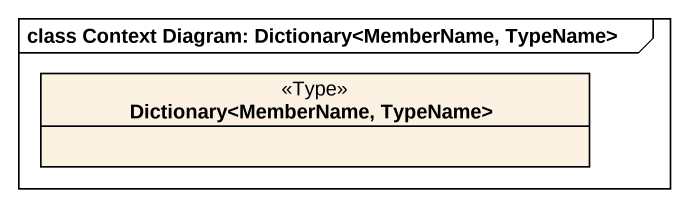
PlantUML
@startuml
mainframe class Context Diagram: Dictionary<MemberName, TypeName>
hide circle
hide empty members
class "Dictionary<MemberName, TypeName>" as Dictionary_MemberName <<Type>>
@enduml
